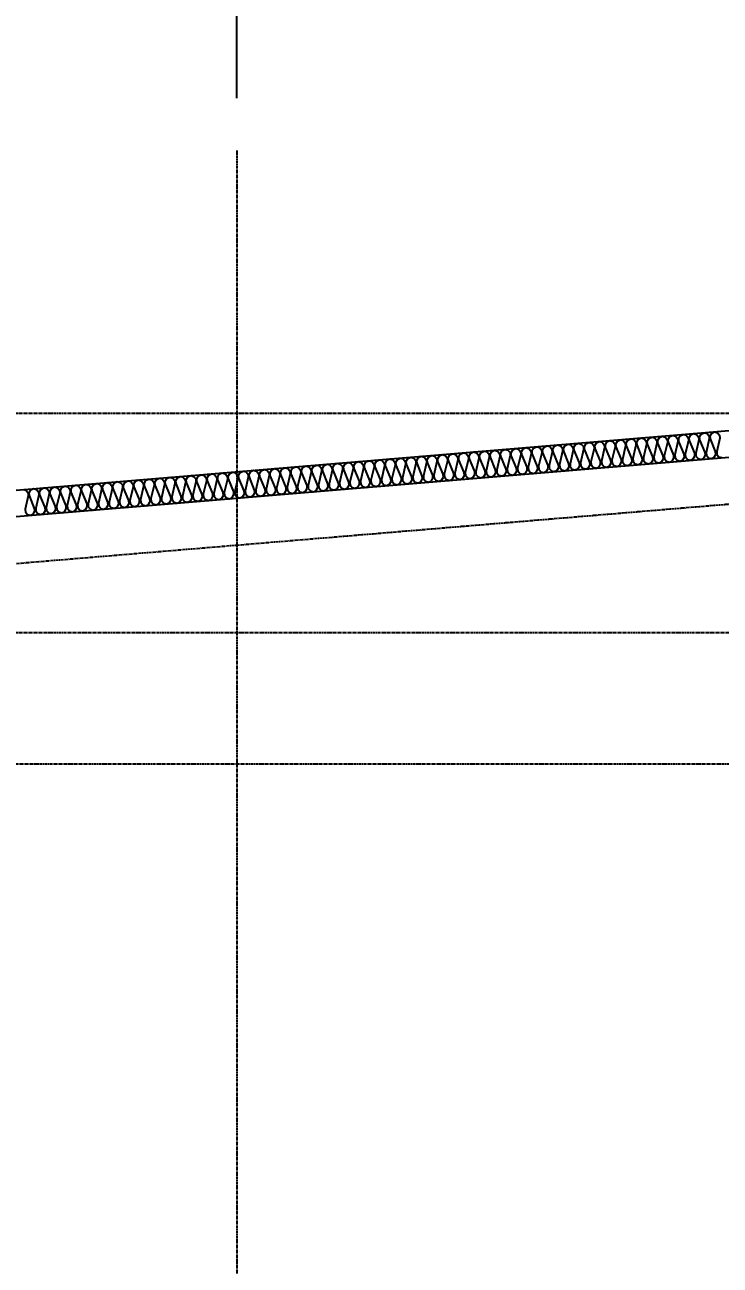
# Model space of a CAD drawing. Header units: millimetres. Extents: x 66027 to 360317, y -114806 to -64032.
# Drawn here: x 317607 to 321575, y -80305 to -73229 of the extents above; entities that cross this region are included whole.
import ezdxf

# ---------------------------------------------------------------- set-up
doc = ezdxf.new("R2010")
doc.units = ezdxf.units.MM
doc.header["$LTSCALE"] = 140
doc.linetypes.add('CENTER', pattern=[2, 1.25, -0.25, 0.25, -0.25])
doc.layers.get('Defpoints').update_dxf_attribs({"color": 175})
for name, color, linetype in [('C_CEN', 1, 'CENTER'), ('DIM-SCALE', 7, 'Continuous'), ('HAT', 8, 'Continuous')]:
    doc.layers.add(name, color=color, linetype=linetype)
doc.styles.add('Arial', font='arial.ttf')
doc.dimstyles.new('일반도면_0050', dxfattribs={"dimtxt": 200, "dimasz": 200, "dimexe": 50, "dimexo": 250, "dimgap": 75, "dimtad": 1, "dimdec": 0, "dimzin": 0, "dimdsep": 46, "dimtxsty": 'Arial', "dimcen": -250, "dimclrd": 7, "dimclre": 7, "dimclrt": 2, "dimadec": 0, "dimazin": 0, "dimtfac": 1, "dimtdec": 0, "dimtix": 1, "dimtmove": 2, "dimatfit": 3, "dimfxl": 1, "dimtolj": 1, "dimtzin": 0, "dimarcsym": 0})

# ---------------------------------------------------------------- blocks, each defined once
blk = doc.blocks.new('*D184')
at = {"layer": 'Defpoints', "color": 0}
for p in [(318816.2, -71925.3), (312816.2, -73946.7), (318816.2, -73946.7)]:
    blk.add_point(p, dxfattribs=at)
at = {"layer": 'DIM-SCALE', "color": 7, "lineweight": -2}
for p, q in [((312816.2, -73646.7), (312816.2, -71865.3)), ((318816.2, -73646.7), (318816.2, -71865.3)), ((313056.2, -71925.3), (318576.2, -71925.3))]:
    blk.add_line(p, q, dxfattribs=at)
at = {"layer": 'DIM-SCALE', "color": 7}
for points in [[(313056.2, -71885.3), (313056.2, -71965.3), (312816.2, -71925.3)], [(318576.2, -71885.3), (318576.2, -71965.3), (318816.2, -71925.3)]]:
    blk.add_solid(points, dxfattribs=at)
at = {"layer": 'DIM-SCALE', "color": 2, "insert": (315816.2, -71712.8), "char_height": 240, "attachment_point": 5, "style": 'Arial'}
blk.add_mtext('\\A1;6000', dxfattribs=at)
blk = doc.blocks.new('*D186')
at = {"layer": 'Defpoints', "color": 0}
for p in [(321816.2, -71925.3), (318816.2, -73946.7), (321816.2, -73946.7)]:
    blk.add_point(p, dxfattribs=at)
at = {"layer": 'DIM-SCALE', "color": 7, "lineweight": -2}
for p, q in [((318816.2, -73646.7), (318816.2, -71865.3)), ((321816.2, -73646.7), (321816.2, -71865.3)), ((319056.2, -71925.3), (321576.2, -71925.3))]:
    blk.add_line(p, q, dxfattribs=at)
at = {"layer": 'DIM-SCALE', "color": 7}
for points in [[(319056.2, -71885.3), (319056.2, -71965.3), (318816.2, -71925.3)], [(321576.2, -71885.3), (321576.2, -71965.3), (321816.2, -71925.3)]]:
    blk.add_solid(points, dxfattribs=at)
at = {"layer": 'DIM-SCALE', "color": 2, "insert": (320316.2, -71712.7), "char_height": 240, "attachment_point": 5, "style": 'Arial'}
blk.add_mtext('\\A1;3000', dxfattribs=at)
blk = doc.blocks.new('*D189')
at = {"layer": 'Defpoints', "color": 0}
for p in [(327816.2, -71325.3), (327816.2, -73346.7), (312816.2, -73946.7)]:
    blk.add_point(p, dxfattribs=at)
at = {"layer": 'DIM-SCALE', "color": 7, "lineweight": -2}
for p, q in [((312816.2, -73646.7), (312816.2, -71265.3)), ((327816.2, -73046.7), (327816.2, -71265.3)), ((313056.2, -71325.3), (327576.2, -71325.3))]:
    blk.add_line(p, q, dxfattribs=at)
at = {"layer": 'DIM-SCALE', "color": 7}
for points in [[(313056.2, -71285.3), (313056.2, -71365.3), (312816.2, -71325.3)], [(327576.2, -71285.3), (327576.2, -71365.3), (327816.2, -71325.3)]]:
    blk.add_solid(points, dxfattribs=at)
at = {"layer": 'DIM-SCALE', "color": 2, "insert": (320316.2, -71112.8), "char_height": 240, "attachment_point": 5, "style": 'Arial'}
blk.add_mtext('\\A1;15000', dxfattribs=at)

msp = doc.modelspace()

# ---------------------------------------------------------------- linework, layer by layer
at = {"layer": 'C_CEN', "color": 1, "ltscale": 0.1}
for p, q in [((318816.2, -73946.7), (318816.2, -83946.7)), ((328316.2, -75446.7), (312316.2, -75446.7)), ((312731.2, -76703.8), (327901.2, -75439.6)), ((328316.2, -76696.7), (312316.2, -76696.7)), ((328236.2, -77446.7), (312236.2, -77446.7))]:
    msp.add_line(p, q, dxfattribs=at)
at = {"layer": 'HAT'}
for p, q in [((314658, -76124.8), (325905.1, -75187.5)), ((314819.9, -76261.8), (325768.1, -75349.5)), ((321347.6, -75573.4), (321363.5, -75566)), ((321363.5, -75566), (321380.5, -75570.6)), ((321407.4, -75568.4), (321423.3, -75561)), ((321423.3, -75561), (321440.3, -75565.6)), ((321440.3, -75565.6), (321452, -75579.7)), ((321458, -75579.2), (321467.2, -75563.4)), ((321467.2, -75563.4), (321483.1, -75556)), ((321483.1, -75556), (321500.1, -75560.6)), ((321500.1, -75560.6), (321511.8, -75574.7)), ((321517.8, -75574.2), (321527, -75558.4)), ((321527, -75558.4), (321542.9, -75551.1)), ((321542.9, -75551.1), (321559.9, -75555.7)), ((321559.9, -75555.7), (321571.6, -75569.7)), ((320510.5, -75643.1), (320526.4, -75635.8)), ((320526.4, -75635.8), (320543.4, -75640.4)), ((320570.3, -75638.1), (320586.2, -75630.8)), ((320586.2, -75630.8), (320603.2, -75635.4)), ((320603.2, -75635.4), (320614.9, -75649.5)), ((320620.9, -75649), (320630.1, -75633.1)), ((320630.1, -75633.1), (320646, -75625.8)), ((320646, -75625.8), (320663, -75630.4)), ((320663, -75630.4), (320674.7, -75644.5)), ((320680.7, -75644), (320689.9, -75628.2)), ((320689.9, -75628.2), (320705.8, -75620.8)), ((320705.8, -75620.8), (320722.8, -75625.4)), ((320722.8, -75625.4), (320734.5, -75639.5)), ((320740.5, -75639), (320749.7, -75623.2)), ((320749.7, -75623.2), (320765.6, -75615.8)), ((320765.6, -75615.8), (320782.6, -75620.4)), ((320782.6, -75620.4), (320794.3, -75634.5)), ((320794.3, -75634.5), (320795.6, -75651)), ((320800.3, -75634), (320809.5, -75618.2)), ((320801.6, -75650.5), (320800.3, -75634)), ((320809.5, -75618.2), (320825.4, -75610.8)), ((320825.4, -75610.8), (320842.4, -75615.5)), ((320842.4, -75615.5), (320854.1, -75629.5)), ((320854.1, -75629.5), (320855.4, -75646)), ((320860, -75629), (320869.3, -75613.2)), ((320861.4, -75645.5), (320860, -75629)), ((320869.3, -75613.2), (320885.2, -75605.9)), ((320885.2, -75605.9), (320902.1, -75610.5)), ((320902.1, -75610.5), (320913.9, -75624.5)), ((320913.9, -75624.5), (320915.2, -75641)), ((320919.8, -75624.1), (320929.1, -75608.2)), ((320921.2, -75640.5), (320919.8, -75624.1)), ((320929.1, -75608.2), (320945, -75600.9)), ((320945, -75600.9), (320961.9, -75605.5)), ((320975, -75636), (320957.3, -75712.7)), ((320961.9, -75605.5), (320973.6, -75619.6)), ((320973.6, -75619.6), (320975, -75636)), ((320979.6, -75619.1), (320988.8, -75603.2)), ((320981, -75635.5), (320979.6, -75619.1)), ((321011.1, -75708.3), (320981, -75635.5)), ((320988.8, -75603.2), (321004.8, -75595.9)), ((321004.8, -75595.9), (321021.7, -75600.5)), ((321034.8, -75631), (321017.1, -75707.8)), ((321021.7, -75600.5), (321033.4, -75614.6)), ((321033.4, -75614.6), (321034.8, -75631)), ((321039.4, -75614.1), (321048.6, -75598.3)), ((321040.8, -75630.5), (321039.4, -75614.1)), ((321070.9, -75703.3), (321040.8, -75630.5)), ((321048.6, -75598.3), (321064.6, -75590.9)), ((321064.6, -75590.9), (321081.5, -75595.5)), ((321094.6, -75626), (321076.9, -75702.8)), ((321081.5, -75595.5), (321093.2, -75609.6)), ((321093.2, -75609.6), (321094.6, -75626)), ((321099.2, -75609.1), (321108.4, -75593.3)), ((321100.6, -75625.5), (321099.2, -75609.1)), ((321130.7, -75698.3), (321100.6, -75625.5)), ((321108.4, -75593.3), (321124.4, -75585.9)), ((321124.4, -75585.9), (321141.3, -75590.5)), ((321154.4, -75621.1), (321136.7, -75697.8)), ((321141.3, -75590.5), (321153, -75604.6)), ((321153, -75604.6), (321154.4, -75621.1)), ((321159, -75604.1), (321168.2, -75588.3)), ((321160.4, -75620.6), (321159, -75604.1)), ((321190.5, -75693.3), (321160.4, -75620.6)), ((321168.2, -75588.3), (321184.2, -75581)), ((321184.2, -75581), (321201.1, -75585.6)), ((321214.2, -75616.1), (321196.5, -75692.8)), ((321201.1, -75585.6), (321212.8, -75599.6)), ((321212.8, -75599.6), (321214.2, -75616.1)), ((321218.8, -75599.1), (321228, -75583.3)), ((321220.2, -75615.6), (321218.8, -75599.1)), ((321250.3, -75688.3), (321220.2, -75615.6)), ((321228, -75583.3), (321244, -75576)), ((321244, -75576), (321260.9, -75580.6)), ((321274, -75611.1), (321256.3, -75687.8)), ((321260.9, -75580.6), (321272.6, -75594.7)), ((321272.6, -75594.7), (321274, -75611.1)), ((321278.6, -75594.2), (321287.8, -75578.3)), ((321280, -75610.6), (321278.6, -75594.2)), ((321310.1, -75683.3), (321280, -75610.6)), ((321287.8, -75578.3), (321303.8, -75571)), ((321303.8, -75571), (321320.7, -75575.6)), ((321333.8, -75606.1), (321316.1, -75682.8)), ((321320.7, -75575.6), (321332.4, -75589.7)), ((321332.4, -75589.7), (321333.8, -75606.1)), ((321338.4, -75589.2), (321347.6, -75573.4)), ((321339.8, -75605.6), (321338.4, -75589.2)), ((321369.9, -75678.4), (321339.8, -75605.6)), ((321393.6, -75601.1), (321375.9, -75677.9)), ((321380.5, -75570.6), (321392.2, -75584.7)), ((321392.2, -75584.7), (321393.6, -75601.1)), ((321398.2, -75584.2), (321407.4, -75568.4)), ((321399.5, -75600.6), (321398.2, -75584.2)), ((321429.7, -75673.4), (321399.5, -75600.6)), ((321453.4, -75596.1), (321435.7, -75672.9)), ((321452, -75579.7), (321453.4, -75596.1)), ((321459.3, -75595.6), (321458, -75579.2)), ((321489.5, -75668.4), (321459.3, -75595.6)), ((321513.2, -75591.2), (321495.5, -75667.9)), ((321511.8, -75574.7), (321513.2, -75591.2)), ((321519.1, -75590.7), (321517.8, -75574.2)), ((321549.3, -75663.4), (321519.1, -75590.7)), ((321572.9, -75586.2), (321555.3, -75662.9)), ((321571.6, -75569.7), (321572.9, -75586.2)), ((319673.4, -75712.9), (319689.4, -75705.5)), ((319689.4, -75705.5), (319706.3, -75710.1)), ((319733.2, -75707.9), (319749.1, -75700.5)), ((319749.1, -75700.5), (319766.1, -75705.1)), ((319766.1, -75705.1), (319777.8, -75719.2)), ((319783.8, -75718.7), (319793, -75702.9)), ((319793, -75702.9), (319808.9, -75695.6)), ((319808.9, -75695.6), (319825.9, -75700.2)), ((319825.9, -75700.2), (319837.6, -75714.2)), ((319843.6, -75713.7), (319852.8, -75697.9)), ((319852.8, -75697.9), (319868.7, -75690.6)), ((319868.7, -75690.6), (319885.7, -75695.2)), ((319885.7, -75695.2), (319897.4, -75709.3)), ((319903.4, -75708.8), (319912.6, -75692.9)), ((319912.6, -75692.9), (319928.5, -75685.6)), ((319928.5, -75685.6), (319945.5, -75690.2)), ((319945.5, -75690.2), (319957.2, -75704.3)), ((319957.2, -75704.3), (319958.5, -75720.7)), ((319963.2, -75703.8), (319972.4, -75688)), ((319964.5, -75720.2), (319963.2, -75703.8)), ((319972.4, -75688), (319988.3, -75680.6)), ((319988.3, -75680.6), (320005.3, -75685.2)), ((320005.3, -75685.2), (320017, -75699.3)), ((320017, -75699.3), (320018.3, -75715.7)), ((320022.9, -75698.8), (320032.2, -75683)), ((320024.3, -75715.2), (320022.9, -75698.8)), ((320032.2, -75683), (320048.1, -75675.6)), ((320048.1, -75675.6), (320065, -75680.2)), ((320065, -75680.2), (320076.8, -75694.3)), ((320076.8, -75694.3), (320078.1, -75710.8)), ((320082.7, -75693.8), (320092, -75678)), ((320084.1, -75710.3), (320082.7, -75693.8)), ((320092, -75678), (320107.9, -75670.6)), ((320107.9, -75670.6), (320124.8, -75675.2)), ((320137.9, -75705.8), (320120.2, -75782.5)), ((320124.8, -75675.2), (320136.6, -75689.3)), ((320136.6, -75689.3), (320137.9, -75705.8)), ((320142.5, -75688.8), (320151.7, -75673)), ((320143.9, -75705.3), (320142.5, -75688.8)), ((320174, -75778), (320143.9, -75705.3)), ((320151.7, -75673), (320167.7, -75665.7)), ((320167.7, -75665.7), (320184.6, -75670.3)), ((320197.7, -75700.8), (320180, -75777.5)), ((320184.6, -75670.3), (320196.3, -75684.3)), ((320196.3, -75684.3), (320197.7, -75700.8)), ((320202.3, -75683.8), (320211.5, -75668)), ((320203.7, -75700.3), (320202.3, -75683.8)), ((320233.8, -75773), (320203.7, -75700.3)), ((320211.5, -75668), (320227.5, -75660.7)), ((320227.5, -75660.7), (320244.4, -75665.3)), ((320257.5, -75695.8), (320239.8, -75772.5)), ((320244.4, -75665.3), (320256.1, -75679.4)), ((320256.1, -75679.4), (320257.5, -75695.8)), ((320262.1, -75678.9), (320271.3, -75663)), ((320263.5, -75695.3), (320262.1, -75678.9)), ((320293.6, -75768.1), (320263.5, -75695.3)), ((320271.3, -75663), (320287.3, -75655.7)), ((320287.3, -75655.7), (320304.2, -75660.3)), ((320317.3, -75690.8), (320299.6, -75767.6)), ((320304.2, -75660.3), (320315.9, -75674.4)), ((320315.9, -75674.4), (320317.3, -75690.8)), ((320321.9, -75673.9), (320331.1, -75658.1)), ((320323.3, -75690.3), (320321.9, -75673.9)), ((320353.4, -75763.1), (320323.3, -75690.3)), ((320331.1, -75658.1), (320347.1, -75650.7)), ((320347.1, -75650.7), (320364, -75655.3)), ((320377.1, -75685.8), (320359.4, -75762.6)), ((320364, -75655.3), (320375.7, -75669.4)), ((320375.7, -75669.4), (320377.1, -75685.8)), ((320381.7, -75668.9), (320390.9, -75653.1)), ((320383.1, -75685.3), (320381.7, -75668.9)), ((320413.2, -75758.1), (320383.1, -75685.3)), ((320390.9, -75653.1), (320406.9, -75645.7)), ((320406.9, -75645.7), (320423.8, -75650.3)), ((320436.9, -75680.9), (320419.2, -75757.6)), ((320423.8, -75650.3), (320435.5, -75664.4)), ((320435.5, -75664.4), (320436.9, -75680.9)), ((320441.5, -75663.9), (320450.7, -75648.1)), ((320442.9, -75680.4), (320441.5, -75663.9)), ((320473, -75753.1), (320442.9, -75680.4)), ((320450.7, -75648.1), (320466.7, -75640.7)), ((320466.7, -75640.7), (320483.6, -75645.4)), ((320496.7, -75675.9), (320479, -75752.6)), ((320483.6, -75645.4), (320495.3, -75659.4)), ((320495.3, -75659.4), (320496.7, -75675.9)), ((320501.3, -75658.9), (320510.5, -75643.1)), ((320502.7, -75675.4), (320501.3, -75658.9)), ((320532.8, -75748.1), (320502.7, -75675.4)), ((320556.5, -75670.9), (320538.8, -75747.6)), ((320543.4, -75640.4), (320555.1, -75654.4)), ((320555.1, -75654.4), (320556.5, -75670.9)), ((320561.1, -75653.9), (320570.3, -75638.1)), ((320562.4, -75670.4), (320561.1, -75653.9)), ((320592.6, -75743.1), (320562.4, -75670.4)), ((320616.3, -75665.9), (320598.6, -75742.6)), ((320614.9, -75649.5), (320616.3, -75665.9)), ((320622.2, -75665.4), (320620.9, -75649)), ((320652.4, -75738.2), (320622.2, -75665.4)), ((320676.1, -75660.9), (320658.4, -75737.7)), ((320674.7, -75644.5), (320676.1, -75660.9)), ((320682, -75660.4), (320680.7, -75644)), ((320712.2, -75733.2), (320682, -75660.4)), ((320735.8, -75655.9), (320718.2, -75732.7)), ((320734.5, -75639.5), (320735.8, -75655.9)), ((320741.8, -75655.4), (320740.5, -75639)), ((320772, -75728.2), (320741.8, -75655.4)), ((320795.6, -75651), (320778, -75727.7)), ((320831.8, -75723.2), (320801.6, -75650.5)), ((320855.4, -75646), (320837.7, -75722.7)), ((320891.6, -75718.2), (320861.4, -75645.5)), ((320915.2, -75641), (320897.5, -75717.7)), ((320951.4, -75713.2), (320921.2, -75640.5)), ((321072.3, -75719.7), (321070.9, -75703.3)), ((321076.9, -75702.8), (321078.3, -75719.2)), ((321132.1, -75714.7), (321130.7, -75698.3)), ((321136.7, -75697.8), (321138.1, -75714.2)), ((321191.9, -75709.8), (321190.5, -75693.3)), ((321196.5, -75692.8), (321197.9, -75709.3)), ((321242.5, -75720.6), (321251.7, -75704.8)), ((321251.7, -75704.8), (321250.3, -75688.3)), ((321256.3, -75687.8), (321257.7, -75704.3)), ((321257.7, -75704.3), (321269.4, -75718.3)), ((321302.3, -75715.6), (321311.5, -75699.8)), ((321311.5, -75699.8), (321310.1, -75683.3)), ((321316.1, -75682.8), (321317.5, -75699.3)), ((321317.5, -75699.3), (321329.2, -75713.4)), ((321362.1, -75710.6), (321371.3, -75694.8)), ((321371.3, -75694.8), (321369.9, -75678.4)), ((321375.9, -75677.9), (321377.3, -75694.3)), ((321377.3, -75694.3), (321389, -75708.4)), ((321405.9, -75713), (321421.8, -75705.6)), ((321421.8, -75705.6), (321431.1, -75689.8)), ((321431.1, -75689.8), (321429.7, -75673.4)), ((321435.7, -75672.9), (321437, -75689.3)), ((321437, -75689.3), (321448.8, -75703.4)), ((321448.8, -75703.4), (321465.7, -75708)), ((321465.7, -75708), (321481.6, -75700.7)), ((321481.6, -75700.7), (321490.9, -75684.8)), ((321490.9, -75684.8), (321489.5, -75668.4)), ((321495.5, -75667.9), (321496.8, -75684.3)), ((321496.8, -75684.3), (321508.5, -75698.4)), ((321508.5, -75698.4), (321525.5, -75703)), ((321525.5, -75703), (321541.4, -75695.7)), ((321541.4, -75695.7), (321550.6, -75679.9)), ((321550.6, -75679.9), (321549.3, -75663.4)), ((321555.3, -75662.9), (321556.6, -75679.4)), ((321556.6, -75679.4), (321568.3, -75693.4)), ((321568.3, -75693.4), (321585.3, -75698)), ((318836.3, -75782.6), (318852.3, -75775.3)), ((318852.3, -75775.3), (318869.2, -75779.9)), ((318886.9, -75793.5), (318896.1, -75777.6)), ((318896.1, -75777.6), (318912, -75770.3)), ((318912, -75770.3), (318929, -75774.9)), ((318929, -75774.9), (318940.7, -75789)), ((318946.7, -75788.5), (318955.9, -75772.7)), ((318955.9, -75772.7), (318971.8, -75765.3)), ((318971.8, -75765.3), (318988.8, -75769.9)), ((318988.8, -75769.9), (319000.5, -75784)), ((319006.5, -75783.5), (319015.7, -75767.7)), ((319015.7, -75767.7), (319031.6, -75760.3)), ((319031.6, -75760.3), (319048.6, -75764.9)), ((319048.6, -75764.9), (319060.3, -75779)), ((319066.3, -75778.5), (319075.5, -75762.7)), ((319075.5, -75762.7), (319091.4, -75755.3)), ((319091.4, -75755.3), (319108.4, -75760)), ((319108.4, -75760), (319120.1, -75774)), ((319120.1, -75774), (319121.4, -75790.5)), ((319126.1, -75773.5), (319135.3, -75757.7)), ((319127.4, -75790), (319126.1, -75773.5)), ((319135.3, -75757.7), (319151.2, -75750.4)), ((319151.2, -75750.4), (319168.2, -75755)), ((319168.2, -75755), (319179.9, -75769)), ((319179.9, -75769), (319181.2, -75785.5)), ((319185.8, -75768.6), (319195.1, -75752.7)), ((319187.2, -75785), (319185.8, -75768.6)), ((319195.1, -75752.7), (319211, -75745.4)), ((319211, -75745.4), (319228, -75750)), ((319228, -75750), (319239.7, -75764.1)), ((319239.7, -75764.1), (319241, -75780.5)), ((319245.6, -75763.6), (319254.9, -75747.7)), ((319247, -75780), (319245.6, -75763.6)), ((319254.9, -75747.7), (319270.8, -75740.4)), ((319270.8, -75740.4), (319287.7, -75745)), ((319300.8, -75775.5), (319283.1, -75852.3)), ((319287.7, -75745), (319299.5, -75759.1)), ((319299.5, -75759.1), (319300.8, -75775.5)), ((319305.4, -75758.6), (319314.7, -75742.8)), ((319306.8, -75775), (319305.4, -75758.6)), ((319336.9, -75847.8), (319306.8, -75775)), ((319314.7, -75742.8), (319330.6, -75735.4)), ((319330.6, -75735.4), (319347.5, -75740)), ((319360.6, -75770.5), (319342.9, -75847.3)), ((319347.5, -75740), (319359.2, -75754.1)), ((319359.2, -75754.1), (319360.6, -75770.5)), ((319365.2, -75753.6), (319374.4, -75737.8)), ((319366.6, -75770), (319365.2, -75753.6)), ((319396.7, -75842.8), (319366.6, -75770)), ((319374.4, -75737.8), (319390.4, -75730.4)), ((319390.4, -75730.4), (319407.3, -75735)), ((319420.4, -75765.6), (319402.7, -75842.3)), ((319407.3, -75735), (319419, -75749.1)), ((319419, -75749.1), (319420.4, -75765.6)), ((319425, -75748.6), (319434.2, -75732.8)), ((319426.4, -75765.1), (319425, -75748.6)), ((319456.5, -75837.8), (319426.4, -75765.1)), ((319434.2, -75732.8), (319450.2, -75725.4)), ((319450.2, -75725.4), (319467.1, -75730.1)), ((319480.2, -75760.6), (319462.5, -75837.3)), ((319467.1, -75730.1), (319478.8, -75744.1)), ((319478.8, -75744.1), (319480.2, -75760.6)), ((319484.8, -75743.6), (319494, -75727.8)), ((319486.2, -75760.1), (319484.8, -75743.6)), ((319516.3, -75832.8), (319486.2, -75760.1)), ((319494, -75727.8), (319510, -75720.5)), ((319510, -75720.5), (319526.9, -75725.1)), ((319540, -75755.6), (319522.3, -75832.3)), ((319526.9, -75725.1), (319538.6, -75739.2)), ((319538.6, -75739.2), (319540, -75755.6)), ((319544.6, -75738.7), (319553.8, -75722.8)), ((319546, -75755.1), (319544.6, -75738.7)), ((319576.1, -75827.8), (319546, -75755.1)), ((319553.8, -75722.8), (319569.8, -75715.5)), ((319569.8, -75715.5), (319586.7, -75720.1)), ((319599.8, -75750.6), (319582.1, -75827.3)), ((319586.7, -75720.1), (319598.4, -75734.2)), ((319598.4, -75734.2), (319599.8, -75750.6)), ((319604.4, -75733.7), (319613.6, -75717.9)), ((319605.8, -75750.1), (319604.4, -75733.7)), ((319635.9, -75822.9), (319605.8, -75750.1)), ((319613.6, -75717.9), (319629.6, -75710.5)), ((319629.6, -75710.5), (319646.5, -75715.1)), ((319659.6, -75745.6), (319641.9, -75822.4)), ((319646.5, -75715.1), (319658.2, -75729.2)), ((319658.2, -75729.2), (319659.6, -75745.6)), ((319664.2, -75728.7), (319673.4, -75712.9)), ((319665.6, -75745.1), (319664.2, -75728.7)), ((319695.7, -75817.9), (319665.6, -75745.1)), ((319719.4, -75740.6), (319701.7, -75817.4)), ((319706.3, -75710.1), (319718, -75724.2)), ((319718, -75724.2), (319719.4, -75740.6)), ((319724, -75723.7), (319733.2, -75707.9)), ((319725.4, -75740.1), (319724, -75723.7)), ((319755.5, -75812.9), (319725.4, -75740.1)), ((319779.2, -75735.7), (319761.5, -75812.4)), ((319777.8, -75719.2), (319779.2, -75735.7)), ((319785.1, -75735.2), (319783.8, -75718.7)), ((319815.3, -75807.9), (319785.1, -75735.2)), ((319839, -75730.7), (319821.3, -75807.4)), ((319837.6, -75714.2), (319839, -75730.7)), ((319844.9, -75730.2), (319843.6, -75713.7)), ((319875.1, -75802.9), (319844.9, -75730.2)), ((319898.8, -75725.7), (319881.1, -75802.4)), ((319897.4, -75709.3), (319898.8, -75725.7)), ((319904.7, -75725.2), (319903.4, -75708.8)), ((319934.9, -75797.9), (319904.7, -75725.2)), ((319958.5, -75720.7), (319940.9, -75797.5)), ((319994.7, -75793), (319964.5, -75720.2)), ((320018.3, -75715.7), (320000.6, -75792.5)), ((320054.5, -75788), (320024.3, -75715.2)), ((320078.1, -75710.8), (320060.4, -75787.5)), ((320114.3, -75783), (320084.1, -75710.3)), ((320175.4, -75794.5), (320174, -75778)), ((320180, -75777.5), (320181.4, -75794)), ((320235.2, -75789.5), (320233.8, -75773)), ((320239.8, -75772.5), (320241.2, -75789)), ((320295, -75784.5), (320293.6, -75768.1)), ((320299.6, -75767.6), (320301, -75784)), ((320354.8, -75779.5), (320353.4, -75763.1)), ((320359.4, -75762.6), (320360.8, -75779)), ((320405.4, -75790.3), (320414.6, -75774.5)), ((320414.6, -75774.5), (320413.2, -75758.1)), ((320419.2, -75757.6), (320420.6, -75774)), ((320420.6, -75774), (320432.3, -75788.1)), ((320465.2, -75785.4), (320474.4, -75769.5)), ((320474.4, -75769.5), (320473, -75753.1)), ((320479, -75752.6), (320480.4, -75769)), ((320480.4, -75769), (320492.1, -75783.1)), ((320525, -75780.4), (320534.2, -75764.6)), ((320534.2, -75764.6), (320532.8, -75748.1)), ((320538.8, -75747.6), (320540.2, -75764.1)), ((320540.2, -75764.1), (320551.9, -75778.1)), ((320551.9, -75778.1), (320568.8, -75782.8)), ((320568.8, -75782.8), (320584.7, -75775.4)), ((320584.7, -75775.4), (320594, -75759.6)), ((320594, -75759.6), (320592.6, -75743.1)), ((320598.6, -75742.6), (320599.9, -75759.1)), ((320599.9, -75759.1), (320611.7, -75773.2)), ((320611.7, -75773.2), (320628.6, -75777.8)), ((320628.6, -75777.8), (320644.5, -75770.4)), ((320644.5, -75770.4), (320653.8, -75754.6)), ((320653.8, -75754.6), (320652.4, -75738.2)), ((320658.4, -75737.7), (320659.7, -75754.1)), ((320659.7, -75754.1), (320671.4, -75768.2)), ((320671.4, -75768.2), (320688.4, -75772.8)), ((320688.4, -75772.8), (320704.3, -75765.4)), ((320704.3, -75765.4), (320713.6, -75749.6)), ((320713.6, -75749.6), (320712.2, -75733.2)), ((320718.2, -75732.7), (320719.5, -75749.1)), ((320719.5, -75749.1), (320731.2, -75763.2)), ((320731.2, -75763.2), (320748.2, -75767.8)), ((320748.2, -75767.8), (320764.1, -75760.5)), ((320764.1, -75760.5), (320773.3, -75744.6)), ((320773.3, -75744.6), (320772, -75728.2)), ((320778, -75727.7), (320779.3, -75744.1)), ((320779.3, -75744.1), (320791, -75758.2)), ((320791, -75758.2), (320808, -75762.8)), ((320808, -75762.8), (320823.9, -75755.5)), ((320823.9, -75755.5), (320833.1, -75739.7)), ((320833.1, -75739.7), (320831.8, -75723.2)), ((320837.7, -75722.7), (320839.1, -75739.2)), ((320839.1, -75739.2), (320850.8, -75753.2)), ((320850.8, -75753.2), (320867.8, -75757.8)), ((320867.8, -75757.8), (320883.7, -75750.5)), ((320883.7, -75750.5), (320892.9, -75734.7)), ((320892.9, -75734.7), (320891.6, -75718.2)), ((320897.5, -75717.7), (320898.9, -75734.2)), ((320898.9, -75734.2), (320910.6, -75748.2)), ((320910.6, -75748.2), (320927.6, -75752.9)), ((320927.6, -75752.9), (320943.5, -75745.5)), ((320943.5, -75745.5), (320952.7, -75729.7)), ((320952.7, -75729.7), (320951.4, -75713.2)), ((320957.3, -75712.7), (320958.7, -75729.2)), ((320958.7, -75729.2), (320970.4, -75743.3)), ((320970.4, -75743.3), (320987.4, -75747.9)), ((320987.4, -75747.9), (321003.3, -75740.5)), ((321003.3, -75740.5), (321012.5, -75724.7)), ((321012.5, -75724.7), (321011.1, -75708.3)), ((321017.1, -75707.8), (321018.5, -75724.2)), ((321018.5, -75724.2), (321030.2, -75738.3)), ((321030.2, -75738.3), (321047.1, -75742.9)), ((321047.1, -75742.9), (321063.1, -75735.5)), ((321063.1, -75735.5), (321072.3, -75719.7)), ((321078.3, -75719.2), (321090, -75733.3)), ((321090, -75733.3), (321106.9, -75737.9)), ((321106.9, -75737.9), (321122.9, -75730.6)), ((321122.9, -75730.6), (321132.1, -75714.7)), ((321138.1, -75714.2), (321149.8, -75728.3)), ((321149.8, -75728.3), (321166.7, -75732.9)), ((321166.7, -75732.9), (321182.7, -75725.6)), ((321182.7, -75725.6), (321191.9, -75709.8)), ((321197.9, -75709.3), (321209.6, -75723.3)), ((321209.6, -75723.3), (321226.5, -75727.9)), ((321226.5, -75727.9), (321242.5, -75720.6)), ((321269.4, -75718.3), (321286.3, -75723)), ((321286.3, -75723), (321302.3, -75715.6)), ((321329.2, -75713.4), (321346.1, -75718)), ((321346.1, -75718), (321362.1, -75710.6)), ((321389, -75708.4), (321405.9, -75713)), ((317999.2, -75852.4), (318015.2, -75845)), ((318015.2, -75845), (318032.1, -75849.6)), ((318049.8, -75863.2), (318059, -75847.4)), ((318059, -75847.4), (318074.9, -75840.1)), ((318074.9, -75840.1), (318091.9, -75844.7)), ((318091.9, -75844.7), (318103.6, -75858.7)), ((318109.6, -75858.2), (318118.8, -75842.4)), ((318118.8, -75842.4), (318134.7, -75835.1)), ((318134.7, -75835.1), (318151.7, -75839.7)), ((318151.7, -75839.7), (318163.4, -75853.8)), ((318169.4, -75853.3), (318178.6, -75837.4)), ((318178.6, -75837.4), (318194.5, -75830.1)), ((318194.5, -75830.1), (318211.5, -75834.7)), ((318211.5, -75834.7), (318223.2, -75848.8)), ((318223.2, -75848.8), (318224.6, -75865.2)), ((318229.2, -75848.3), (318238.4, -75832.5)), ((318230.5, -75864.7), (318229.2, -75848.3)), ((318238.4, -75832.5), (318254.3, -75825.1)), ((318254.3, -75825.1), (318271.3, -75829.7)), ((318271.3, -75829.7), (318283, -75843.8)), ((318283, -75843.8), (318284.3, -75860.2)), ((318289, -75843.3), (318298.2, -75827.5)), ((318290.3, -75859.7), (318289, -75843.3)), ((318298.2, -75827.5), (318314.1, -75820.1)), ((318314.1, -75820.1), (318331.1, -75824.7)), ((318331.1, -75824.7), (318342.8, -75838.8)), ((318342.8, -75838.8), (318344.1, -75855.2)), ((318348.7, -75838.3), (318358, -75822.5)), ((318350.1, -75854.8), (318348.7, -75838.3)), ((318358, -75822.5), (318373.9, -75815.1)), ((318373.9, -75815.1), (318390.9, -75819.7)), ((318390.9, -75819.7), (318402.6, -75833.8)), ((318402.6, -75833.8), (318403.9, -75850.3)), ((318408.5, -75833.3), (318417.8, -75817.5)), ((318409.9, -75849.8), (318408.5, -75833.3)), ((318417.8, -75817.5), (318433.7, -75810.2)), ((318433.7, -75810.2), (318450.6, -75814.8)), ((318463.7, -75845.3), (318446, -75922)), ((318450.6, -75814.8), (318462.4, -75828.8)), ((318462.4, -75828.8), (318463.7, -75845.3)), ((318468.3, -75828.3), (318477.6, -75812.5)), ((318469.7, -75844.8), (318468.3, -75828.3)), ((318499.8, -75917.5), (318469.7, -75844.8)), ((318477.6, -75812.5), (318493.5, -75805.2)), ((318493.5, -75805.2), (318510.4, -75809.8)), ((318523.5, -75840.3), (318505.8, -75917)), ((318510.4, -75809.8), (318522.1, -75823.9)), ((318522.1, -75823.9), (318523.5, -75840.3)), ((318528.1, -75823.4), (318537.3, -75807.5)), ((318529.5, -75839.8), (318528.1, -75823.4)), ((318559.6, -75912.6), (318529.5, -75839.8)), ((318537.3, -75807.5), (318553.3, -75800.2)), ((318553.3, -75800.2), (318570.2, -75804.8)), ((318583.3, -75835.3), (318565.6, -75912.1)), ((318570.2, -75804.8), (318581.9, -75818.9)), ((318581.9, -75818.9), (318583.3, -75835.3)), ((318587.9, -75818.4), (318597.1, -75802.6)), ((318589.3, -75834.8), (318587.9, -75818.4)), ((318619.4, -75907.6), (318589.3, -75834.8)), ((318597.1, -75802.6), (318613.1, -75795.2)), ((318613.1, -75795.2), (318630, -75799.8)), ((318643.1, -75830.3), (318625.4, -75907.1)), ((318630, -75799.8), (318641.7, -75813.9)), ((318641.7, -75813.9), (318643.1, -75830.3)), ((318647.7, -75813.4), (318656.9, -75797.6)), ((318649.1, -75829.8), (318647.7, -75813.4)), ((318679.2, -75902.6), (318649.1, -75829.8)), ((318656.9, -75797.6), (318672.9, -75790.2)), ((318672.9, -75790.2), (318689.8, -75794.8)), ((318702.9, -75825.4), (318685.2, -75902.1)), ((318689.8, -75794.8), (318701.5, -75808.9)), ((318701.5, -75808.9), (318702.9, -75825.4)), ((318707.5, -75808.4), (318716.7, -75792.6)), ((318708.9, -75824.9), (318707.5, -75808.4)), ((318739, -75897.6), (318708.9, -75824.9)), ((318716.7, -75792.6), (318732.7, -75785.2)), ((318732.7, -75785.2), (318749.6, -75789.9)), ((318762.7, -75820.4), (318745, -75897.1)), ((318749.6, -75789.9), (318761.3, -75803.9)), ((318761.3, -75803.9), (318762.7, -75820.4)), ((318767.3, -75803.4), (318776.5, -75787.6)), ((318768.7, -75819.9), (318767.3, -75803.4)), ((318798.8, -75892.6), (318768.7, -75819.9)), ((318776.5, -75787.6), (318792.5, -75780.3)), ((318792.5, -75780.3), (318809.4, -75784.9)), ((318822.5, -75815.4), (318804.8, -75892.1)), ((318809.4, -75784.9), (318821.1, -75798.9)), ((318821.1, -75798.9), (318822.5, -75815.4)), ((318827.1, -75798.4), (318836.3, -75782.6)), ((318828.5, -75814.9), (318827.1, -75798.4)), ((318858.6, -75887.6), (318828.5, -75814.9)), ((318882.3, -75810.4), (318864.6, -75887.1)), ((318869.2, -75779.9), (318880.9, -75794)), ((318880.9, -75794), (318882.3, -75810.4)), ((318888.3, -75809.9), (318886.9, -75793.5)), ((318918.4, -75882.7), (318888.3, -75809.9)), ((318942.1, -75805.4), (318924.4, -75882.2)), ((318940.7, -75789), (318942.1, -75805.4)), ((318948, -75804.9), (318946.7, -75788.5)), ((318978.2, -75877.7), (318948, -75804.9)), ((319001.9, -75800.4), (318984.2, -75877.2)), ((319000.5, -75784), (319001.9, -75800.4)), ((319007.8, -75799.9), (319006.5, -75783.5)), ((319038, -75872.7), (319007.8, -75799.9)), ((319061.7, -75795.5), (319044, -75872.2)), ((319060.3, -75779), (319061.7, -75795.5)), ((319067.6, -75795), (319066.3, -75778.5)), ((319097.8, -75867.7), (319067.6, -75795)), ((319121.4, -75790.5), (319103.8, -75867.2)), ((319157.6, -75862.7), (319127.4, -75790)), ((319181.2, -75785.5), (319163.5, -75862.2)), ((319217.4, -75857.7), (319187.2, -75785)), ((319241, -75780.5), (319223.3, -75857.2)), ((319277.2, -75852.8), (319247, -75780)), ((319338.3, -75864.2), (319336.9, -75847.8)), ((319342.9, -75847.3), (319344.3, -75863.7)), ((319398.1, -75859.2), (319396.7, -75842.8)), ((319402.7, -75842.3), (319404.1, -75858.7)), ((319457.9, -75854.3), (319456.5, -75837.8)), ((319462.5, -75837.3), (319463.9, -75853.8)), ((319517.7, -75849.3), (319516.3, -75832.8)), ((319522.3, -75832.3), (319523.7, -75848.8)), ((319523.7, -75848.8), (319535.4, -75862.8)), ((319568.3, -75860.1), (319577.5, -75844.3)), ((319577.5, -75844.3), (319576.1, -75827.8)), ((319582.1, -75827.3), (319583.5, -75843.8)), ((319583.5, -75843.8), (319595.2, -75857.9)), ((319628.1, -75855.1), (319637.3, -75839.3)), ((319637.3, -75839.3), (319635.9, -75822.9)), ((319641.9, -75822.4), (319643.3, -75838.8)), ((319643.3, -75838.8), (319655, -75852.9)), ((319687.9, -75850.1), (319697.1, -75834.3)), ((319697.1, -75834.3), (319695.7, -75817.9)), ((319701.7, -75817.4), (319703.1, -75833.8)), ((319703.1, -75833.8), (319714.8, -75847.9)), ((319714.8, -75847.9), (319731.7, -75852.5)), ((319731.7, -75852.5), (319747.6, -75845.2)), ((319747.6, -75845.2), (319756.9, -75829.3)), ((319756.9, -75829.3), (319755.5, -75812.9)), ((319761.5, -75812.4), (319762.8, -75828.8)), ((319762.8, -75828.8), (319774.6, -75842.9)), ((319774.6, -75842.9), (319791.5, -75847.5)), ((319791.5, -75847.5), (319807.4, -75840.2)), ((319807.4, -75840.2), (319816.7, -75824.4)), ((319816.7, -75824.4), (319815.3, -75807.9)), ((319821.3, -75807.4), (319822.6, -75823.9)), ((319822.6, -75823.9), (319834.3, -75837.9)), ((319834.3, -75837.9), (319851.3, -75842.5)), ((319851.3, -75842.5), (319867.2, -75835.2)), ((319867.2, -75835.2), (319876.5, -75819.4)), ((319876.5, -75819.4), (319875.1, -75802.9)), ((319881.1, -75802.4), (319882.4, -75818.9)), ((319882.4, -75818.9), (319894.1, -75833)), ((319894.1, -75833), (319911.1, -75837.6)), ((319911.1, -75837.6), (319927, -75830.2)), ((319927, -75830.2), (319936.2, -75814.4)), ((319936.2, -75814.4), (319934.9, -75797.9)), ((319940.9, -75797.5), (319942.2, -75813.9)), ((319942.2, -75813.9), (319953.9, -75828)), ((319953.9, -75828), (319970.9, -75832.6)), ((319970.9, -75832.6), (319986.8, -75825.2)), ((319986.8, -75825.2), (319996, -75809.4)), ((319996, -75809.4), (319994.7, -75793)), ((320000.6, -75792.5), (320002, -75808.9)), ((320002, -75808.9), (320013.7, -75823)), ((320013.7, -75823), (320030.7, -75827.6)), ((320030.7, -75827.6), (320046.6, -75820.2)), ((320046.6, -75820.2), (320055.8, -75804.4)), ((320055.8, -75804.4), (320054.5, -75788)), ((320060.4, -75787.5), (320061.8, -75803.9)), ((320061.8, -75803.9), (320073.5, -75818)), ((320073.5, -75818), (320090.5, -75822.6)), ((320090.5, -75822.6), (320106.4, -75815.3)), ((320106.4, -75815.3), (320115.6, -75799.4)), ((320115.6, -75799.4), (320114.3, -75783)), ((320120.2, -75782.5), (320121.6, -75798.9)), ((320121.6, -75798.9), (320133.3, -75813)), ((320133.3, -75813), (320150.3, -75817.6)), ((320150.3, -75817.6), (320166.2, -75810.3)), ((320166.2, -75810.3), (320175.4, -75794.5)), ((320181.4, -75794), (320193.1, -75808)), ((320193.1, -75808), (320210, -75812.6)), ((320210, -75812.6), (320226, -75805.3)), ((320226, -75805.3), (320235.2, -75789.5)), ((320241.2, -75789), (320252.9, -75803.1)), ((320252.9, -75803.1), (320269.8, -75807.7)), ((320269.8, -75807.7), (320285.8, -75800.3)), ((320285.8, -75800.3), (320295, -75784.5)), ((320301, -75784), (320312.7, -75798.1)), ((320312.7, -75798.1), (320329.6, -75802.7)), ((320329.6, -75802.7), (320345.6, -75795.3)), ((320345.6, -75795.3), (320354.8, -75779.5)), ((320360.8, -75779), (320372.5, -75793.1)), ((320372.5, -75793.1), (320389.4, -75797.7)), ((320389.4, -75797.7), (320405.4, -75790.3)), ((320432.3, -75788.1), (320449.2, -75792.7)), ((320449.2, -75792.7), (320465.2, -75785.4)), ((320492.1, -75783.1), (320509, -75787.7)), ((320509, -75787.7), (320525, -75780.4)), ((317596.6, -75879.9), (317613.5, -75884.5)), ((317626.6, -75915), (317608.9, -75991.8)), ((317613.5, -75884.5), (317625.3, -75898.6)), ((317625.3, -75898.6), (317626.6, -75915)), ((317631.2, -75898.1), (317640.5, -75882.3)), ((317632.6, -75914.5), (317631.2, -75898.1)), ((317662.8, -75987.3), (317632.6, -75914.5)), ((317640.5, -75882.3), (317656.4, -75874.9)), ((317656.4, -75874.9), (317673.3, -75879.5)), ((317686.4, -75910.1), (317668.7, -75986.8)), ((317673.3, -75879.5), (317685, -75893.6)), ((317685, -75893.6), (317686.4, -75910.1)), ((317691, -75893.1), (317700.2, -75877.3)), ((317692.4, -75909.6), (317691, -75893.1)), ((317722.5, -75982.3), (317692.4, -75909.6)), ((317700.2, -75877.3), (317716.2, -75869.9)), ((317716.2, -75869.9), (317733.1, -75874.6)), ((317746.2, -75905.1), (317728.5, -75981.8)), ((317733.1, -75874.6), (317744.8, -75888.6)), ((317744.8, -75888.6), (317746.2, -75905.1)), ((317750.8, -75888.1), (317760, -75872.3)), ((317752.2, -75904.6), (317750.8, -75888.1)), ((317782.3, -75977.3), (317752.2, -75904.6)), ((317760, -75872.3), (317776, -75865)), ((317776, -75865), (317792.9, -75869.6)), ((317806, -75900.1), (317788.3, -75976.8)), ((317792.9, -75869.6), (317804.6, -75883.7)), ((317804.6, -75883.7), (317806, -75900.1)), ((317810.6, -75883.2), (317819.8, -75867.3)), ((317812, -75899.6), (317810.6, -75883.2)), ((317842.1, -75972.3), (317812, -75899.6)), ((317819.8, -75867.3), (317835.8, -75860)), ((317835.8, -75860), (317852.7, -75864.6)), ((317865.8, -75895.1), (317848.1, -75971.8)), ((317852.7, -75864.6), (317864.4, -75878.7)), ((317864.4, -75878.7), (317865.8, -75895.1)), ((317870.4, -75878.2), (317879.6, -75862.4)), ((317871.8, -75894.6), (317870.4, -75878.2)), ((317901.9, -75967.4), (317871.8, -75894.6)), ((317879.6, -75862.4), (317895.6, -75855)), ((317895.6, -75855), (317912.5, -75859.6)), ((317925.6, -75890.1), (317907.9, -75966.9)), ((317912.5, -75859.6), (317924.2, -75873.7)), ((317924.2, -75873.7), (317925.6, -75890.1)), ((317930.2, -75873.2), (317939.4, -75857.4)), ((317931.6, -75889.6), (317930.2, -75873.2)), ((317961.7, -75962.4), (317931.6, -75889.6)), ((317939.4, -75857.4), (317955.4, -75850)), ((317955.4, -75850), (317972.3, -75854.6)), ((317985.4, -75885.1), (317967.7, -75961.9)), ((317972.3, -75854.6), (317984, -75868.7)), ((317984, -75868.7), (317985.4, -75885.1)), ((317990, -75868.2), (317999.2, -75852.4)), ((317991.4, -75884.6), (317990, -75868.2)), ((318021.5, -75957.4), (317991.4, -75884.6)), ((318045.2, -75880.2), (318027.5, -75956.9)), ((318032.1, -75849.6), (318043.8, -75863.7)), ((318043.8, -75863.7), (318045.2, -75880.2)), ((318051.2, -75879.7), (318049.8, -75863.2)), ((318081.3, -75952.4), (318051.2, -75879.7)), ((318105, -75875.2), (318087.3, -75951.9)), ((318103.6, -75858.7), (318105, -75875.2)), ((318110.9, -75874.7), (318109.6, -75858.2)), ((318141.1, -75947.4), (318110.9, -75874.7)), ((318164.8, -75870.2), (318147.1, -75946.9)), ((318163.4, -75853.8), (318164.8, -75870.2)), ((318170.7, -75869.7), (318169.4, -75853.3)), ((318200.9, -75942.4), (318170.7, -75869.7)), ((318224.6, -75865.2), (318206.9, -75941.9)), ((318260.7, -75937.5), (318230.5, -75864.7)), ((318284.3, -75860.2), (318266.7, -75937)), ((318320.5, -75932.5), (318290.3, -75859.7)), ((318344.1, -75855.2), (318326.5, -75932)), ((318380.3, -75927.5), (318350.1, -75854.8)), ((318403.9, -75850.3), (318386.2, -75927)), ((318440.1, -75922.5), (318409.9, -75849.8)), ((318501.2, -75934), (318499.8, -75917.5)), ((318505.8, -75917), (318507.2, -75933.5)), ((318561, -75929), (318559.6, -75912.6)), ((318565.6, -75912.1), (318567, -75928.5)), ((318620.8, -75924), (318619.4, -75907.6)), ((318625.4, -75907.1), (318626.8, -75923.5)), ((318671.4, -75934.8), (318680.6, -75919)), ((318680.6, -75919), (318679.2, -75902.6)), ((318685.2, -75902.1), (318686.6, -75918.5)), ((318686.6, -75918.5), (318698.3, -75932.6)), ((318731.2, -75929.9), (318740.4, -75914)), ((318740.4, -75914), (318739, -75897.6)), ((318745, -75897.1), (318746.4, -75913.5)), ((318746.4, -75913.5), (318758.1, -75927.6)), ((318791, -75924.9), (318800.2, -75909.1)), ((318800.2, -75909.1), (318798.8, -75892.6)), ((318804.8, -75892.1), (318806.2, -75908.6)), ((318806.2, -75908.6), (318817.9, -75922.6)), ((318834.8, -75927.3), (318850.8, -75919.9)), ((318850.8, -75919.9), (318860, -75904.1)), ((318860, -75904.1), (318858.6, -75887.6)), ((318864.6, -75887.1), (318866, -75903.6)), ((318866, -75903.6), (318877.7, -75917.7)), ((318877.7, -75917.7), (318894.6, -75922.3)), ((318894.6, -75922.3), (318910.6, -75914.9)), ((318910.6, -75914.9), (318919.8, -75899.1)), ((318919.8, -75899.1), (318918.4, -75882.7)), ((318924.4, -75882.2), (318925.7, -75898.6)), ((318925.7, -75898.6), (318937.5, -75912.7)), ((318937.5, -75912.7), (318954.4, -75917.3)), ((318954.4, -75917.3), (318970.3, -75909.9)), ((318970.3, -75909.9), (318979.6, -75894.1)), ((318979.6, -75894.1), (318978.2, -75877.7)), ((318984.2, -75877.2), (318985.5, -75893.6)), ((318985.5, -75893.6), (318997.3, -75907.7)), ((318997.3, -75907.7), (319014.2, -75912.3)), ((319014.2, -75912.3), (319030.1, -75905)), ((319030.1, -75905), (319039.4, -75889.1)), ((319039.4, -75889.1), (319038, -75872.7)), ((319044, -75872.2), (319045.3, -75888.6)), ((319045.3, -75888.6), (319057, -75902.7)), ((319057, -75902.7), (319074, -75907.3)), ((319074, -75907.3), (319089.9, -75900)), ((319089.9, -75900), (319099.1, -75884.1)), ((319099.1, -75884.1), (319097.8, -75867.7)), ((319103.8, -75867.2), (319105.1, -75883.7)), ((319105.1, -75883.7), (319116.8, -75897.7)), ((319116.8, -75897.7), (319133.8, -75902.3)), ((319133.8, -75902.3), (319149.7, -75895)), ((319149.7, -75895), (319158.9, -75879.2)), ((319158.9, -75879.2), (319157.6, -75862.7)), ((319163.5, -75862.2), (319164.9, -75878.7)), ((319164.9, -75878.7), (319176.6, -75892.7)), ((319176.6, -75892.7), (319193.6, -75897.4)), ((319193.6, -75897.4), (319209.5, -75890)), ((319209.5, -75890), (319218.7, -75874.2)), ((319218.7, -75874.2), (319217.4, -75857.7)), ((319223.3, -75857.2), (319224.7, -75873.7)), ((319224.7, -75873.7), (319236.4, -75887.8)), ((319236.4, -75887.8), (319253.4, -75892.4)), ((319253.4, -75892.4), (319269.3, -75885)), ((319269.3, -75885), (319278.5, -75869.2)), ((319278.5, -75869.2), (319277.2, -75852.8)), ((319283.1, -75852.3), (319284.5, -75868.7)), ((319284.5, -75868.7), (319296.2, -75882.8)), ((319296.2, -75882.8), (319313.2, -75887.4)), ((319313.2, -75887.4), (319329.1, -75880)), ((319329.1, -75880), (319338.3, -75864.2)), ((319344.3, -75863.7), (319356, -75877.8)), ((319356, -75877.8), (319372.9, -75882.4)), ((319372.9, -75882.4), (319388.9, -75875.1)), ((319388.9, -75875.1), (319398.1, -75859.2)), ((319404.1, -75858.7), (319415.8, -75872.8)), ((319415.8, -75872.8), (319432.7, -75877.4)), ((319432.7, -75877.4), (319448.7, -75870.1)), ((319448.7, -75870.1), (319457.9, -75854.3)), ((319463.9, -75853.8), (319475.6, -75867.8)), ((319475.6, -75867.8), (319492.5, -75872.4)), ((319492.5, -75872.4), (319508.5, -75865.1)), ((319508.5, -75865.1), (319517.7, -75849.3)), ((319535.4, -75862.8), (319552.3, -75867.5)), ((319552.3, -75867.5), (319568.3, -75860.1)), ((319595.2, -75857.9), (319612.1, -75862.5)), ((319612.1, -75862.5), (319628.1, -75855.1)), ((319655, -75852.9), (319671.9, -75857.5)), ((319671.9, -75857.5), (319687.9, -75850.1)), ((317664.1, -76003.7), (317662.8, -75987.3)), ((317668.7, -75986.8), (317670.1, -76003.2)), ((317723.9, -75998.8), (317722.5, -75982.3)), ((317728.5, -75981.8), (317729.9, -75998.3)), ((317783.7, -75993.8), (317782.3, -75977.3)), ((317788.3, -75976.8), (317789.7, -75993.3)), ((317834.3, -76004.6), (317843.5, -75988.8)), ((317843.5, -75988.8), (317842.1, -75972.3)), ((317848.1, -75971.8), (317849.5, -75988.3)), ((317849.5, -75988.3), (317861.2, -76002.4)), ((317894.1, -75999.6), (317903.3, -75983.8)), ((317903.3, -75983.8), (317901.9, -75967.4)), ((317907.9, -75966.9), (317909.3, -75983.3)), ((317909.3, -75983.3), (317921, -75997.4)), ((317953.9, -75994.6), (317963.1, -75978.8)), ((317963.1, -75978.8), (317961.7, -75962.4)), ((317967.7, -75961.9), (317969.1, -75978.3)), ((317969.1, -75978.3), (317980.8, -75992.4)), ((317997.7, -75997), (318013.7, -75989.7)), ((318013.7, -75989.7), (318022.9, -75973.8)), ((318022.9, -75973.8), (318021.5, -75957.4)), ((318027.5, -75956.9), (318028.9, -75973.3)), ((318028.9, -75973.3), (318040.6, -75987.4)), ((318040.6, -75987.4), (318057.5, -75992)), ((318057.5, -75992), (318073.5, -75984.7)), ((318073.5, -75984.7), (318082.7, -75968.9)), ((318082.7, -75968.9), (318081.3, -75952.4)), ((318087.3, -75951.9), (318088.6, -75968.4)), ((318088.6, -75968.4), (318100.4, -75982.4)), ((318100.4, -75982.4), (318117.3, -75987)), ((318117.3, -75987), (318133.2, -75979.7)), ((318133.2, -75979.7), (318142.5, -75963.9)), ((318142.5, -75963.9), (318141.1, -75947.4)), ((318147.1, -75946.9), (318148.4, -75963.4)), ((318148.4, -75963.4), (318160.2, -75977.5)), ((318160.2, -75977.5), (318177.1, -75982.1)), ((318177.1, -75982.1), (318193, -75974.7)), ((318193, -75974.7), (318202.3, -75958.9)), ((318202.3, -75958.9), (318200.9, -75942.4)), ((318206.9, -75941.9), (318208.2, -75958.4)), ((318208.2, -75958.4), (318219.9, -75972.5)), ((318219.9, -75972.5), (318236.9, -75977.1)), ((318236.9, -75977.1), (318252.8, -75969.7)), ((318252.8, -75969.7), (318262, -75953.9)), ((318262, -75953.9), (318260.7, -75937.5)), ((318266.7, -75937), (318268, -75953.4)), ((318268, -75953.4), (318279.7, -75967.5)), ((318279.7, -75967.5), (318296.7, -75972.1)), ((318296.7, -75972.1), (318312.6, -75964.7)), ((318312.6, -75964.7), (318321.8, -75948.9)), ((318321.8, -75948.9), (318320.5, -75932.5)), ((318326.5, -75932), (318327.8, -75948.4)), ((318327.8, -75948.4), (318339.5, -75962.5)), ((318339.5, -75962.5), (318356.5, -75967.1)), ((318356.5, -75967.1), (318372.4, -75959.8)), ((318372.4, -75959.8), (318381.6, -75943.9)), ((318381.6, -75943.9), (318380.3, -75927.5)), ((318386.2, -75927), (318387.6, -75943.4)), ((318387.6, -75943.4), (318399.3, -75957.5)), ((318399.3, -75957.5), (318416.3, -75962.1)), ((318416.3, -75962.1), (318432.2, -75954.8)), ((318432.2, -75954.8), (318441.4, -75939)), ((318441.4, -75939), (318440.1, -75922.5)), ((318446, -75922), (318447.4, -75938.5)), ((318447.4, -75938.5), (318459.1, -75952.5)), ((318459.1, -75952.5), (318476.1, -75957.1)), ((318476.1, -75957.1), (318492, -75949.8)), ((318492, -75949.8), (318501.2, -75934)), ((318507.2, -75933.5), (318518.9, -75947.6)), ((318518.9, -75947.6), (318535.8, -75952.2)), ((318535.8, -75952.2), (318551.8, -75944.8)), ((318551.8, -75944.8), (318561, -75929)), ((318567, -75928.5), (318578.7, -75942.6)), ((318578.7, -75942.6), (318595.6, -75947.2)), ((318595.6, -75947.2), (318611.6, -75939.8)), ((318611.6, -75939.8), (318620.8, -75924)), ((318626.8, -75923.5), (318638.5, -75937.6)), ((318638.5, -75937.6), (318655.4, -75942.2)), ((318655.4, -75942.2), (318671.4, -75934.8)), ((318698.3, -75932.6), (318715.2, -75937.2)), ((318715.2, -75937.2), (318731.2, -75929.9)), ((318758.1, -75927.6), (318775, -75932.2)), ((318775, -75932.2), (318791, -75924.9)), ((318817.9, -75922.6), (318834.8, -75927.3)), ((317608.9, -75991.8), (317610.3, -76008.2)), ((317610.3, -76008.2), (317622, -76022.3)), ((317622, -76022.3), (317639, -76026.9)), ((317639, -76026.9), (317654.9, -76019.6)), ((317654.9, -76019.6), (317664.1, -76003.7)), ((317670.1, -76003.2), (317681.8, -76017.3)), ((317681.8, -76017.3), (317698.8, -76021.9)), ((317698.8, -76021.9), (317714.7, -76014.6)), ((317714.7, -76014.6), (317723.9, -75998.8)), ((317729.9, -75998.3), (317741.6, -76012.3)), ((317741.6, -76012.3), (317758.5, -76016.9)), ((317758.5, -76016.9), (317774.5, -76009.6)), ((317774.5, -76009.6), (317783.7, -75993.8)), ((317789.7, -75993.3), (317801.4, -76007.3)), ((317801.4, -76007.3), (317818.3, -76012)), ((317818.3, -76012), (317834.3, -76004.6)), ((317861.2, -76002.4), (317878.1, -76007)), ((317878.1, -76007), (317894.1, -75999.6)), ((317921, -75997.4), (317937.9, -76002)), ((317937.9, -76002), (317953.9, -75994.6)), ((317980.8, -75992.4), (317997.7, -75997))]:
    msp.add_line(p, q, dxfattribs=at)

# ---------------------------------------------------------------- dimensions: what is measured, and where the dimension line sits
at = {"layer": 'DIM-SCALE'}
for base, p1, p2, picture, middle in [((327816.2, -71325.3), (312816.2, -73946.7), (327816.2, -73346.7), '*D189', (320316.2, -71112.8)), ((318816.2, -71925.3), (312816.2, -73946.7), (318816.2, -73946.7), '*D184', (315816.2, -71712.8)), ((321816.2, -71925.3), (318816.2, -73946.7), (321816.2, -73946.7), '*D186', (320316.2, -71712.7))]:
    dim = msp.add_linear_dim(base=base, p1=p1, p2=p2, dimstyle='일반도면_0050', override={"dimscale": 1.2}, dxfattribs=at)
    dim.commit()
    dim.dimension.update_dxf_attribs({"geometry": picture, "text_midpoint": middle})

doc.saveas('drawing.dxf')
